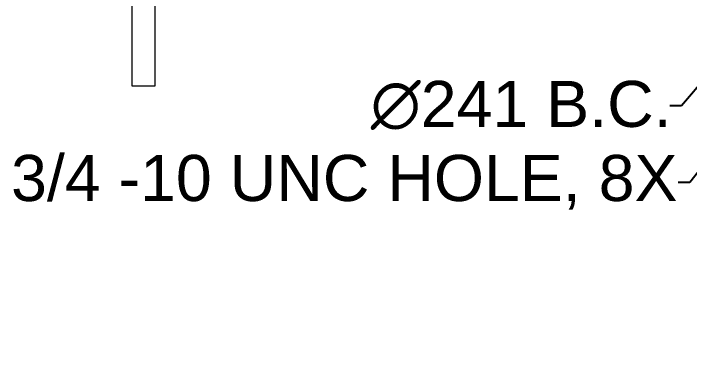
# Model space of a CAD drawing. Header units: millimetres. Extents: x -1229 to 6348, y -522 to 5252.
# Drawn here: x 207 to 940, y 1985 to 2368 of the extents above; entities that cross this region are included whole.
import ezdxf

# ---------------------------------------------------------------- set-up
doc = ezdxf.new("R2010")
doc.units = ezdxf.units.MM
doc.header["$LTSCALE"] = 25.4
doc.layers.get('Defpoints').update_dxf_attribs({"lineweight": 5})
doc.layers.add('TEXT', color=104, linetype='Continuous', lineweight=5)
doc.styles.get("Standard").update_dxf_attribs({"font": 'arial.ttf'})
doc.dimstyles.new('STANDARD 2 PLCS$3', dxfattribs={"dimtxt": 25.4, "dimasz": 12.7, "dimexe": 4.572, "dimexo": 1.5875, "dimgap": 2.286, "dimtad": 0, "dimtih": 1, "dimtoh": 1, "dimzin": 4, "dimdsep": 46, "dimtxsty": 'Standard', "dimcen": 2.286, "dimaunit": 1, "dimadec": 0, "dimazin": 1, "dimtfac": 1, "dimtofl": 0, "dimtmove": 1, "dimatfit": 3, "dimfxl": 25.4, "dimtolj": 1, "dimtzin": 4, "dimarcsym": 0})

# ---------------------------------------------------------------- blocks, each defined once
blk = doc.blocks.new('*D39')
at = {"layer": 'Defpoints', "color": 0, "linetype": 'Continuous', "ltscale": 3, "transparency": 16777216}
for p in [(1374.14, 2787.59), (1217.46, 2604.08)]:
    blk.add_point(p, dxfattribs=at)
at = {"layer": 'TEXT', "color": 0, "linetype": 'Continuous', "lineweight": -2, "ltscale": 3, "transparency": 16777216}
for p, q in [((1293.51, 2695.84), (1298.08, 2695.84)), ((1295.8, 2693.55), (1295.8, 2698.12)), ((930.81, 2268.33), (1209.21, 2594.42)), ((918.11, 2268.33), (930.81, 2268.33))]:
    blk.add_line(p, q, dxfattribs=at)
at = {"layer": 'TEXT', "color": 0, "linetype": 'Continuous', "ltscale": 3, "transparency": 16777216}
blk.add_solid([(1207.6, 2595.79), (1210.82, 2593.04), (1217.46, 2604.08)], dxfattribs=at)
at = {"layer": 'TEXT', "color": 0, "linetype": 'Continuous', "lineweight": 5, "ltscale": 3, "transparency": 16777216, "insert": (757.22, 2268.33), "char_height": 50, "attachment_point": 5}
blk.add_mtext('\\A1;∅241 B.C.', dxfattribs=at)
blk = doc.blocks.new('*D40')
at = {"layer": 'Defpoints', "color": 0, "linetype": 'Continuous', "ltscale": 3, "transparency": 16777216}
for p in [(1255.46, 2591.9), (1243.79, 2576.84)]:
    blk.add_point(p, dxfattribs=at)
at = {"layer": 'TEXT', "color": 0, "linetype": 'Continuous', "lineweight": -2, "ltscale": 3, "transparency": 16777216}
for p, q in [((1249.63, 2582.08), (1249.63, 2586.66)), ((1247.34, 2584.37), (1251.91, 2584.37)), ((939.92, 2184.97), (1236.01, 2566.81)), ((927.22, 2184.97), (939.92, 2184.97))]:
    blk.add_line(p, q, dxfattribs=at)
at = {"layer": 'TEXT', "color": 0, "linetype": 'Continuous', "ltscale": 3, "transparency": 16777216}
blk.add_solid([(1234.33, 2568.1), (1237.68, 2565.51), (1243.79, 2576.84)], dxfattribs=at)
at = {"layer": 'TEXT', "color": 0, "linetype": 'Continuous', "lineweight": 5, "ltscale": 3, "transparency": 16777216, "insert": (565.59, 2184.97), "char_height": 50, "attachment_point": 5}
blk.add_mtext('\\A1;3/4 -10 UNC HOLE, 8X', dxfattribs=at)

msp = doc.modelspace()

# ---------------------------------------------------------------- linework, layer by layer
at = {"color": 7, "lineweight": 5, "ltscale": 3}
msp.add_lwpolyline([(335.435, 2378.335), (335.435, 2289.435), (360.835, 2289.435), (360.835, 2378.335)], dxfattribs=at)

# ---------------------------------------------------------------- dimensions: what is measured, and where the dimension line sits
at = {"layer": 'TEXT', "color": 7, "linetype": 'Continuous', "lineweight": 5, "ltscale": 3}
for p1, p2, text, override, picture, middle in [((1374.135, 2787.593), (1217.458, 2604.077), '<> B.C.', {"dimscale": 1, "dimtxt": 50, "dimdec": 0}, '*D39', (930.814, 2268.332)), ((1255.463, 2591.896), (1243.789, 2576.842), '3/4 -10 UNC HOLE, 8X', {"dimscale": 1, "dimtxt": 50}, '*D40', (939.919, 2184.968))]:
    dim = msp.add_diameter_dim_2p(p1=p1, p2=p2, text=text, dimstyle='STANDARD 2 PLCS$3', override=override, dxfattribs=at)
    dim.commit()
    dim.dimension.update_dxf_attribs({"geometry": picture, "text_midpoint": middle, "dimtype": 163})

doc.saveas('drawing.dxf')
